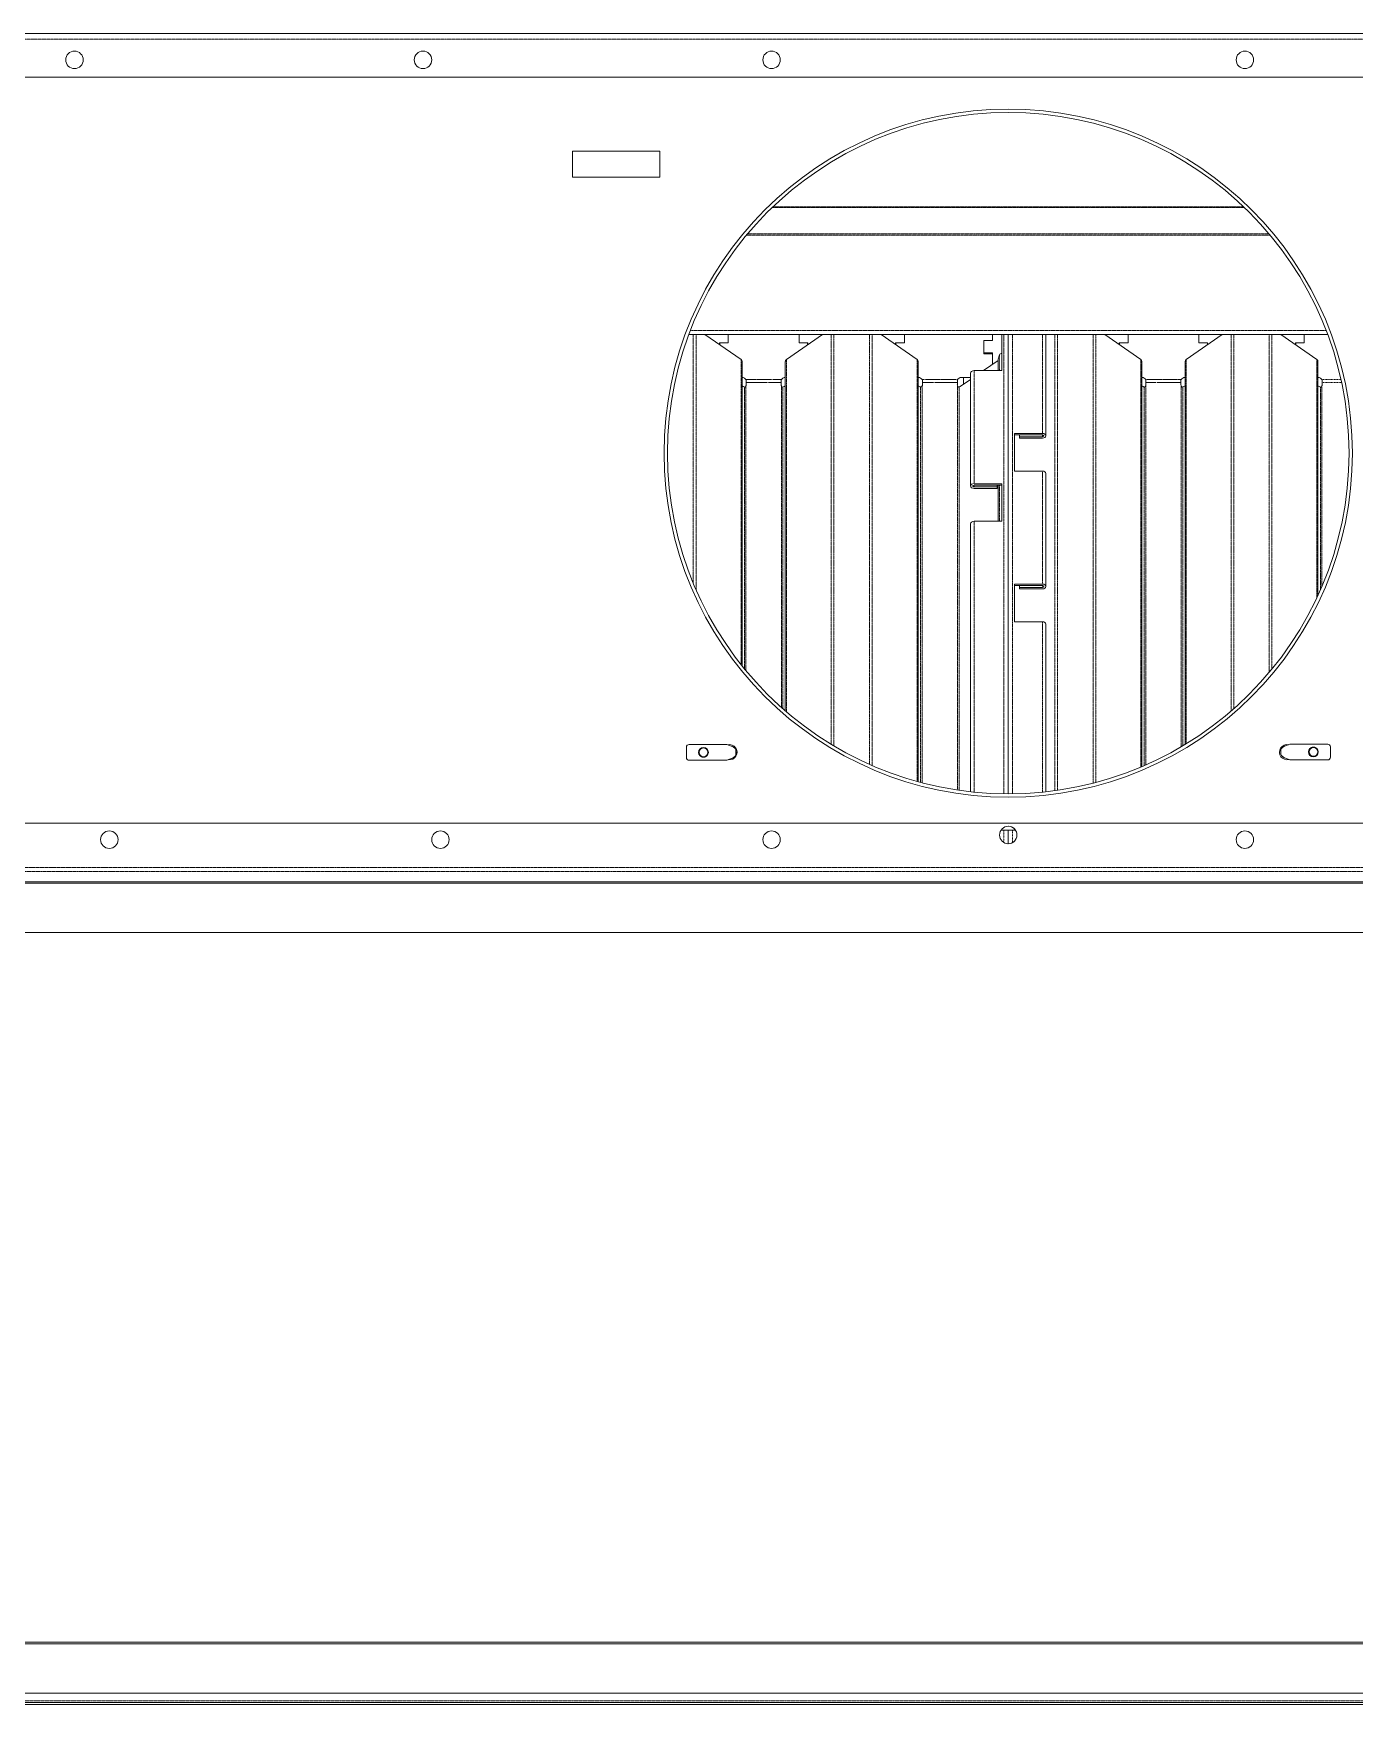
# Model space of a CAD drawing. Header units: millimetres. Extents: x 46989 to 543236, y 252623 to 526638.
# Drawn here: x 220972 to 234618, y 509205 to 526472 of the extents above; entities that cross this region are included whole.
import ezdxf

# ---------------------------------------------------------------- set-up
doc = ezdxf.new("R2010")
doc.units = ezdxf.units.MM
doc.linetypes.add('PHANTOM', pattern=[20, 10, -2, 2, -2, 2, -2])

msp = doc.modelspace()

# ---------------------------------------------------------------- linework, layer by layer
at = {"color": 7, "lineweight": 13, "ltscale": 0.03937}
for p, q in [((207776, 526472), (254306, 526472)), ((207396, 526020), (254685, 526020)), ((227441, 525256), (226541, 525256)), ((226541, 524986), (227441, 524986)), ((227740, 523360), (234341, 523360)), ((231041, 518614), (231041, 523360)), ((231041, 523360), (231041, 518614)), ((231430, 522315), (231430, 523360)), ((228291, 519936), (228291, 523084)), ((228738, 523084), (228738, 519471)), ((230111, 518739), (230111, 523084)), ((232420, 518896), (232420, 523084)), ((232868, 523084), (232868, 519125)), ((234240, 520666), (234240, 523084)), ((230652, 522963), (230652, 521796)), ((231430, 520757), (231430, 521925)), ((230652, 521406), (230652, 518636)), ((231430, 518636), (231430, 520368)), ((209347, 518313), (252734, 518313)), ((252910, 517706), (209173, 517706)), ((252910, 517691), (209173, 517691)), ((209173, 517182), (252910, 517182)), ((252910, 509849), (209172, 509849)), ((252910, 509834), (209172, 509834)), ((207326, 509226), (254756, 509226)), ((209172, 509325), (252910, 509325)), ((252909, 509205), (209172, 509205))]:
    msp.add_line(p, q, dxfattribs=at)
at = {"color": 7, "linetype": 'PHANTOM', "lineweight": 13, "ltscale": 0.03937}
for p, q in [((207396, 526413), (254685, 526413)), ((233479, 524673), (228602, 524673)), ((233470, 524682), (228611, 524682)), ((228334, 524386), (233747, 524386)), ((228347, 524402), (233734, 524402)), ((227757, 523403), (234324, 523403)), ((227788, 520787), (227788, 523360)), ((227817, 520720), (227817, 523360)), ((229213, 523360), (229213, 519126)), ((229241, 523360), (229241, 519108)), ((229608, 518919), (229608, 523360)), ((229636, 518906), (229636, 523360)), ((230996, 518614), (230996, 523360)), ((231085, 523360), (231085, 518614)), ((231394, 523360), (231394, 522340)), ((231522, 523360), (231522, 518647)), ((231551, 523360), (231551, 518651)), ((231917, 518725), (231917, 523360)), ((231946, 518732), (231946, 523360)), ((233342, 523360), (233342, 519471)), ((233371, 523360), (233371, 519495)), ((233737, 519871), (233737, 523360)), ((233765, 519905), (233765, 523360)), ((228281, 519949), (228281, 523102)), ((228749, 523102), (228749, 519462)), ((230100, 518742), (230100, 523102)), ((232410, 518891), (232410, 523102)), ((232878, 523102), (232878, 519132)), ((234230, 520643), (234230, 523102)), ((230688, 521820), (230688, 522988)), ((228316, 519905), (228316, 522817)), ((228332, 519886), (228332, 522830)), ((228698, 522830), (228698, 519507)), ((228714, 522817), (228714, 519493)), ((230136, 518732), (230136, 522817)), ((230151, 518728), (230151, 522830)), ((230518, 522830), (230518, 518653)), ((230533, 522817), (230533, 518651)), ((232445, 518906), (232445, 522817)), ((232461, 518913), (232461, 522830)), ((232827, 522830), (232827, 519101)), ((232843, 522817), (232843, 519110)), ((234265, 520721), (234265, 522817)), ((234280, 520757), (234280, 522830)), ((231394, 521950), (231394, 520782)), ((230688, 518632), (230688, 521431)), ((231394, 520393), (231394, 518632)), ((207353, 517855), (254728, 517855)), ((207327, 517814), (254754, 517814)), ((207326, 509243), (254756, 509243))]:
    msp.add_line(p, q, dxfattribs=at)
at = {"color": 7, "lineweight": 13, "ltscale": 0.009375}
for p, q in [((226541, 524986), (226541, 525256)), ((227441, 525256), (227441, 524986))]:
    msp.add_line(p, q, dxfattribs=at)
at = {"color": 7, "lineweight": 13, "ltscale": 0.015732}
for p, q in [((227908, 523360), (228281, 523102)), ((229121, 523360), (228749, 523102)), ((229728, 523360), (230100, 523102)), ((232037, 523360), (232410, 523102)), ((233250, 523360), (232878, 523102)), ((233857, 523360), (234230, 523102))]:
    msp.add_line(p, q, dxfattribs=at)
at = {"color": 7, "lineweight": 13, "ltscale": 0.00296}
for p, q in [((228149, 523275), (228149, 523360)), ((228881, 523275), (228881, 523360)), ((229968, 523275), (229968, 523360)), ((232278, 523275), (232278, 523360)), ((233010, 523275), (233010, 523360)), ((234097, 523275), (234097, 523360))]:
    msp.add_line(p, q, dxfattribs=at)
at = {"color": 7, "lineweight": 13, "ltscale": 0.002105}
msp.add_line((230878, 523360), (230878, 523299), dxfattribs=at)
at = {"color": 7, "lineweight": 13, "ltscale": 0.012897}
msp.add_line((230976, 523360), (230976, 522988), dxfattribs=at)
at = {"color": 7, "lineweight": 13, "ltscale": 3.78954e-05}
msp.add_line((231431, 523360), (231430, 523359), dxfattribs=at)
at = {"color": 7, "lineweight": 13, "ltscale": 0.00065781}
for p, q in [((228059, 523275), (228059, 523256)), ((229878, 523275), (229878, 523256)), ((232188, 523275), (232188, 523256)), ((234007, 523275), (234007, 523256))]:
    msp.add_line(p, q, dxfattribs=at)
at = {"color": 7, "lineweight": 13, "ltscale": 0.003125}
for p, q in [((228059, 523275), (228149, 523275)), ((228881, 523275), (228971, 523275)), ((229878, 523275), (229968, 523275)), ((230878, 523299), (230788, 523299)), ((232188, 523275), (232278, 523275)), ((233010, 523275), (233100, 523275)), ((234007, 523275), (234097, 523275)), ((230878, 523171), (230788, 523171)), ((230878, 523160), (230788, 523160))]:
    msp.add_line(p, q, dxfattribs=at)
at = {"color": 7, "lineweight": 13, "ltscale": 0.000713318}
for p, q in [((228061, 523254), (228061, 523275)), ((228969, 523254), (228969, 523275)), ((229881, 523254), (229881, 523275)), ((232190, 523254), (232190, 523275)), ((233098, 523254), (233098, 523275)), ((234010, 523254), (234010, 523275))]:
    msp.add_line(p, q, dxfattribs=at)
at = {"color": 7, "lineweight": 13, "ltscale": 0.00065793}
for p, q in [((228971, 523275), (228971, 523256)), ((233100, 523275), (233100, 523256))]:
    msp.add_line(p, q, dxfattribs=at)
at = {"color": 7, "lineweight": 13, "ltscale": 0.004848}
msp.add_line((230788, 523160), (230788, 523299), dxfattribs=at)
at = {"color": 7, "lineweight": 13, "ltscale": 0.006396}
msp.add_line((230784, 522988), (230936, 523093), dxfattribs=at)
at = {"color": 7, "lineweight": 13, "ltscale": 0.000394566}
msp.add_line((230878, 523171), (230878, 523160), dxfattribs=at)
at = {"color": 7, "lineweight": 13, "ltscale": 0.003687}
msp.add_line((230878, 523160), (230878, 523053), dxfattribs=at)
at = {"color": 7, "lineweight": 13, "ltscale": 0.001555}
msp.add_line((230951, 523151), (230936, 523108), dxfattribs=at)
at = {"color": 7, "lineweight": 13, "ltscale": 0.004169}
msp.add_line((230936, 523108), (230936, 522988), dxfattribs=at)
at = {"color": 7, "linetype": 'PHANTOM', "lineweight": 13, "ltscale": 0.00563}
msp.add_line((230951, 523151), (230951, 522988), dxfattribs=at)
at = {"color": 7, "lineweight": 13, "ltscale": 0.000547296}
for p, q in [((228291, 522832), (228304, 522823)), ((230111, 522832), (230124, 522823)), ((232420, 522832), (232433, 522823))]:
    msp.add_line(p, q, dxfattribs=at)
at = {"color": 7, "lineweight": 13, "ltscale": 6.30777e-06}
for p, q in [((228332, 522896), (228331, 522896)), ((228698, 522896), (228698, 522896)), ((230151, 522896), (230151, 522896)), ((230518, 522896), (230518, 522896)), ((232461, 522896), (232460, 522896)), ((232827, 522896), (232827, 522896)), ((234280, 522896), (234280, 522896))]:
    msp.add_line(p, q, dxfattribs=at)
at = {"color": 7, "linetype": 'PHANTOM', "lineweight": 13, "ltscale": 0.01272}
for p, q in [((228332, 522896), (228698, 522896)), ((230151, 522896), (230518, 522896)), ((232461, 522896), (232827, 522896))]:
    msp.add_line(p, q, dxfattribs=at)
at = {"color": 7, "lineweight": 13, "ltscale": 9.73198e-06}
for p, q in [((228332, 522896), (228332, 522896)), ((228698, 522896), (228698, 522896)), ((230151, 522896), (230151, 522896)), ((230518, 522896), (230518, 522896)), ((232461, 522896), (232461, 522896)), ((232827, 522896), (232827, 522896)), ((234280, 522896), (234280, 522896))]:
    msp.add_line(p, q, dxfattribs=at)
at = {"color": 7, "lineweight": 13, "ltscale": 0.000673069}
for p, q in [((228334, 522867), (228334, 522886)), ((228695, 522867), (228695, 522886)), ((230154, 522867), (230154, 522886)), ((230515, 522867), (230515, 522886)), ((232463, 522867), (232463, 522886)), ((232824, 522867), (232824, 522886)), ((234283, 522867), (234283, 522886))]:
    msp.add_line(p, q, dxfattribs=at)
at = {"color": 7, "linetype": 'PHANTOM', "lineweight": 13, "ltscale": 0.012536}
for p, q in [((228334, 522867), (228695, 522867)), ((230154, 522867), (230515, 522867)), ((232463, 522867), (232824, 522867))]:
    msp.add_line(p, q, dxfattribs=at)
at = {"color": 7, "lineweight": 13, "ltscale": 0.000890056}
for p, q in [((228334, 522841), (228334, 522867)), ((228695, 522841), (228695, 522867)), ((230154, 522841), (230154, 522867)), ((230515, 522841), (230515, 522867)), ((232463, 522841), (232463, 522867)), ((232824, 522841), (232824, 522867)), ((234283, 522841), (234283, 522867))]:
    msp.add_line(p, q, dxfattribs=at)
at = {"color": 7, "lineweight": 13, "ltscale": 0.000547321}
for p, q in [((228726, 522823), (228738, 522832)), ((232855, 522823), (232868, 522832)), ((234240, 522832), (234253, 522823))]:
    msp.add_line(p, q, dxfattribs=at)
at = {"color": 7, "lineweight": 13, "ltscale": 0.004511}
msp.add_line((230545, 522823), (230652, 522897), dxfattribs=at)
at = {"color": 7, "lineweight": 13, "ltscale": 0.003257}
msp.add_line((230652, 522918), (230558, 522918), dxfattribs=at)
at = {"color": 7, "lineweight": 13, "ltscale": 0.002537}
msp.add_line((230577, 522845), (230577, 522918), dxfattribs=at)
at = {"color": 7, "lineweight": 13, "ltscale": 0.009999}
for p, q in [((230688, 522988), (230976, 522988)), ((230688, 521820), (230976, 521820)), ((230688, 521805), (230976, 521805)), ((230688, 521431), (230976, 521431))]:
    msp.add_line(p, q, dxfattribs=at)
at = {"color": 7, "linetype": 'PHANTOM', "lineweight": 13, "ltscale": 0.006847}
msp.add_line((234280, 522896), (234478, 522896), dxfattribs=at)
at = {"color": 7, "linetype": 'PHANTOM', "lineweight": 13, "ltscale": 0.006978}
msp.add_line((234283, 522867), (234484, 522867), dxfattribs=at)
at = {"color": 7, "lineweight": 13, "ltscale": 0.013517}
for p, q in [((231106, 522340), (231106, 521950)), ((230976, 521820), (230976, 521431)), ((231106, 520782), (231106, 520393))]:
    msp.add_line(p, q, dxfattribs=at)
at = {"color": 7, "lineweight": 13, "ltscale": 0.01}
for p, q in [((231394, 522340), (231106, 522340)), ((231394, 522324), (231106, 522324)), ((231394, 521950), (231106, 521950)), ((231394, 520782), (231106, 520782)), ((231394, 520767), (231106, 520767)), ((231394, 520393), (231106, 520393))]:
    msp.add_line(p, q, dxfattribs=at)
at = {"color": 7, "lineweight": 13, "ltscale": 0.000658291}
msp.add_line((231156, 522324), (231156, 522305), dxfattribs=at)
at = {"color": 7, "linetype": 'PHANTOM', "lineweight": 13, "ltscale": 0.000658291}
msp.add_line((231394, 522324), (231394, 522305), dxfattribs=at)
at = {"color": 7, "lineweight": 13, "ltscale": 0.000537061}
for p, q in [((231156, 522305), (231156, 522290)), ((230926, 521786), (230926, 521771)), ((231156, 520748), (231156, 520732))]:
    msp.add_line(p, q, dxfattribs=at)
at = {"color": 7, "lineweight": 13, "ltscale": 0.00825}
for p, q in [((231394, 522305), (231156, 522305)), ((231394, 522290), (231156, 522290)), ((230688, 521786), (230926, 521786)), ((230688, 521771), (230926, 521771)), ((231394, 520748), (231156, 520748)), ((231394, 520732), (231156, 520732))]:
    msp.add_line(p, q, dxfattribs=at)
at = {"color": 7, "linetype": 'PHANTOM', "lineweight": 13, "ltscale": 0.000658411}
for p, q in [((230688, 521786), (230688, 521805)), ((231394, 520767), (231394, 520748))]:
    msp.add_line(p, q, dxfattribs=at)
at = {"color": 7, "lineweight": 13, "ltscale": 0.000658411}
for p, q in [((230926, 521805), (230926, 521786)), ((231156, 520748), (231156, 520767))]:
    msp.add_line(p, q, dxfattribs=at)
at = {"color": 7, "lineweight": 13, "ltscale": 0.01298}
msp.add_line((230936, 521805), (230936, 521431), dxfattribs=at)
at = {"color": 7, "linetype": 'PHANTOM', "lineweight": 13, "ltscale": 0.01298}
msp.add_line((230951, 521805), (230951, 521431), dxfattribs=at)
at = {"color": 7, "lineweight": 13, "ltscale": 0.00368}
for p, q in [((227717, 519097), (227717, 518991)), ((234368, 518995), (234368, 519101))]:
    msp.add_line(p, q, dxfattribs=at)
at = {"color": 7, "lineweight": 13, "ltscale": 0.013534}
for p, q in [((228134, 519125), (227744, 519125)), ((233951, 519129), (234341, 519129)), ((228134, 518962), (227744, 518962)), ((233951, 518966), (234341, 518966))]:
    msp.add_line(p, q, dxfattribs=at)
at = {"color": 7, "lineweight": 13, "ltscale": 0.002104}
for p, q in [((228190, 519104), (228134, 519125)), ((233895, 519108), (233951, 519129)), ((228190, 518984), (228134, 518962)), ((233895, 518988), (233951, 518966))]:
    msp.add_line(p, q, dxfattribs=at)
at = {"color": 7, "lineweight": 13, "ltscale": 0.001659}
for p, q in [((228228, 519068), (228228, 519020)), ((233857, 519024), (233857, 519072))]:
    msp.add_line(p, q, dxfattribs=at)
at = {"color": 7, "lineweight": 13, "ltscale": 0.000959381}
msp.add_line((234179, 519096), (234206, 519096), dxfattribs=at)
at = {"color": 7, "lineweight": 13, "ltscale": 0.000959051}
msp.add_line((227879, 518995), (227906, 518995), dxfattribs=at)
at = {"color": 7, "linetype": 'PHANTOM', "lineweight": 13, "ltscale": 0.004409}
msp.add_line((230996, 518112), (230996, 518239), dxfattribs=at)
at = {"color": 7, "lineweight": 13, "ltscale": 0.004812}
msp.add_line((231041, 518100), (231041, 518239), dxfattribs=at)
at = {"color": 7, "lineweight": 13, "ltscale": 0.004813}
msp.add_line((231041, 518239), (231041, 518100), dxfattribs=at)
at = {"color": 7, "linetype": 'PHANTOM', "lineweight": 13, "ltscale": 0.004404}
msp.add_line((231085, 518239), (231085, 518112), dxfattribs=at)
at = {"color": 7, "lineweight": 13, "ltscale": 0.03937}
for points in [[(228332, 522830), (228326, 522822), (228323, 522819), (228319, 522817), (228316, 522817)], [(228714, 522817), (228711, 522817), (228707, 522818), (228704, 522821), (228700, 522825), (228698, 522830)], [(230151, 522830), (230146, 522822), (230143, 522819), (230139, 522817), (230136, 522817)], [(230533, 522817), (230530, 522817), (230527, 522818), (230523, 522821), (230520, 522825), (230518, 522830)], [(232461, 522830), (232455, 522822), (232452, 522819), (232448, 522817), (232445, 522817)], [(232843, 522817), (232840, 522817), (232836, 522818), (232833, 522821), (232829, 522825), (232827, 522830)], [(234280, 522830), (234275, 522822), (234272, 522819), (234268, 522817), (234265, 522817)]]:
    msp.add_lwpolyline(points, dxfattribs=at)
for centre, radius in [((221396, 526199), 90), ((224996, 526199), 90), ((228596, 526199), 90), ((233485, 526199), 90), ((231041, 522135), 3555), ((231041, 522135), 3555), ((231041, 522135), 3520), ((227893, 519044), 50.4), ((227893, 519044), 45), ((234193, 519048), 50.4), ((234193, 519048), 45), ((221756, 518142), 90), ((225176, 518142), 90), ((228596, 518142), 90), ((231041, 518190), 90), ((233485, 518142), 90)]:
    msp.add_circle(centre, radius, dxfattribs=at)
for centre, radius, start, end in [((228316, 522886), 18.4, 358.7114, 31.0383), ((228714, 522886), 18.4, 148.9666, 181.2845), ((230136, 522886), 18.4, 358.7114, 31.0383), ((230533, 522886), 18.4, 148.9666, 181.2845), ((232445, 522886), 18.4, 358.7114, 31.0383), ((232843, 522886), 18.4, 148.9666, 181.2845), ((234265, 522886), 18.4, 358.7114, 31.0383), ((227744, 519098), 27, 90, 183.5207), ((228161, 519046), 78.5, 261.7828, 103.2493), ((228163, 519044), 67.5, 49.5741, 80.9741), ((228167, 519041), 67.1, 23.2112, 69.1765), ((228163, 519044), 67.5, 346.1659, 13.8341), ((233921, 519046), 78.5, 79.643, 285.1234), ((233923, 519048), 67.5, 166.1659, 193.8341), ((233919, 519045), 67.1, 110.8235, 156.7889), ((233923, 519048), 67.5, 99.0259, 130.4259), ((234341, 519102), 27, 356.4793, 90), ((227744, 518989), 27, 176.4793, 270), ((228163, 519044), 67.5, 279.0259, 310.4259), ((228167, 519046), 67.1, 290.8235, 336.7888), ((233919, 519050), 67.1, 203.2111, 249.1765), ((233923, 519048), 67.5, 229.5741, 260.9741), ((234341, 518993), 27, 270, 3.5207), ((231041, 522135), 3896, 268.8981, 271.1073), ((231041, 518190), 90, 268.2554, 88.026)]:
    msp.add_arc(centre, radius, start, end, dxfattribs=at)
for centre, major_axis, ratio, start_param, end_param in [((228256, 523084), (35.3, 0), 0.693009, 6.283101, 7.068583), ((228774, 523084), (-35.3, 0), 0.693009, 5.497787, 6.283269), ((230076, 523084), (35.3, 0), 0.693009, 6.283101, 7.068583), ((230985, 523145), (-35.3, 0), 0.693009, 4.98218, 6.036122), ((232385, 523084), (35.3, 0), 0.693009, 6.283101, 7.068583), ((232903, 523084), (-35.3, 0), 0.693009, 5.497787, 6.283269), ((234205, 523084), (35.3, 0), 0.693009, 6.283101, 7.068583), ((228291, 522884), (43.2, 0), 0.775703, 0.364878, 1.570796), ((228291, 522841), (-43.2, 0), 0.720929, 2.788699, 3.141593), ((228738, 522841), (-43.2, 0), 0.720929, 0, 0.352894), ((228738, 522884), (43.2, 0), 0.775703, 1.570796, 2.776715), ((230111, 522884), (43.2, 0), 0.775703, 0.364878, 1.570796), ((230111, 522841), (-43.2, 0), 0.720929, 2.788699, 3.141593), ((230558, 522841), (-43.2, 0), 0.720929, 0, 0.352894), ((230558, 522884), (43.2, 0), 0.775703, 1.570796, 2.776715), ((230688, 522963), (-36, 0), 0.693009, 4.712389, 6.283185), ((232420, 522884), (43.2, 0), 0.775703, 0.364878, 1.570796), ((232420, 522841), (-43.2, 0), 0.720929, 2.788699, 3.141593), ((232868, 522841), (-43.2, 0), 0.720929, 0, 0.352894), ((232868, 522884), (43.2, 0), 0.775703, 1.570796, 2.776715), ((234240, 522884), (43.2, 0), 0.775703, 0.364878, 1.570796), ((234240, 522841), (-43.2, 0), 0.720929, 2.788699, 3.141593), ((228304, 522854), (-24.6, 35.5), 0.509774, 2.205014, 2.600574), ((228726, 522854), (-24.6, -35.5), 0.509774, 0.541018, 0.936579), ((230124, 522854), (-24.6, 35.5), 0.509774, 2.205014, 2.600574), ((230545, 522854), (-24.6, -35.5), 0.509774, 0.541018, 0.936579), ((232433, 522854), (-24.6, 35.5), 0.509774, 2.205014, 2.600574), ((232855, 522854), (-24.6, -35.5), 0.509774, 0.541018, 0.936579), ((234253, 522854), (-24.6, 35.5), 0.509774, 2.205014, 2.600574), ((231394, 522315), (36, 0), 0.693009, 6.283185, 7.853982), ((231394, 522315), (13.7, 0), 0.693009, 6.283185, 7.853982), ((231394, 522315), (13.7, 0), 0.693009, 4.712389, 6.283185), ((231394, 522315), (36, 0), 0.693009, 4.712389, 6.283185), ((230688, 521796), (-36, 0), 0.693009, 4.712389, 6.283185), ((230688, 521796), (-36, 0), 0.693009, 6.283185, 7.853982), ((230688, 521796), (-13.7, 0), 0.693009, 4.712389, 6.283185), ((230688, 521796), (-13.7, 0), 0.693009, 6.283185, 7.853982), ((231394, 521925), (36, 0), 0.693009, 6.283185, 7.853982), ((230688, 521406), (-36, 0), 0.693009, 4.712389, 6.283185), ((231394, 520757), (36, 0), 0.693009, 6.283185, 7.853982), ((231394, 520757), (13.7, 0), 0.693009, 6.283185, 7.853982), ((231394, 520757), (13.7, 0), 0.693009, 4.712389, 6.283185), ((231394, 520757), (36, 0), 0.693009, 4.712389, 6.283185), ((231394, 520368), (36, 0), 0.693009, 6.283185, 7.853982)]:
    msp.add_ellipse(centre, major_axis=major_axis, ratio=ratio, start_param=start_param, end_param=end_param, dxfattribs=at)

doc.saveas('drawing.dxf')
